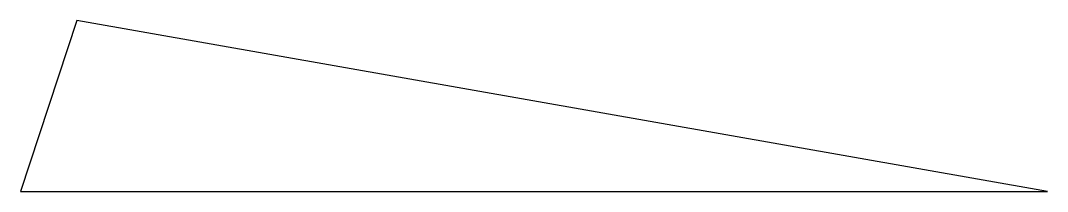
# Model space of a CAD drawing. Extents: x -10.2 to 19.8, y -5 to 0.
import ezdxf

# ---------------------------------------------------------------- set-up
doc = ezdxf.new("R2010")
doc.units = 0
doc.layers.add('VISIBLE', color=7, linetype='CONTINUOUS')

msp = doc.modelspace()

# ---------------------------------------------------------------- linework, layer by layer
at = {"layer": 'VISIBLE'}
for p, q in [((-8.545, -0.022), (-10.189, -5.022)), ((19.811, -5.022), (-8.545, -0.022)), ((-10.189, -5.022), (19.811, -5.022))]:
    msp.add_line(p, q, dxfattribs=at)

doc.saveas('drawing.dxf')
